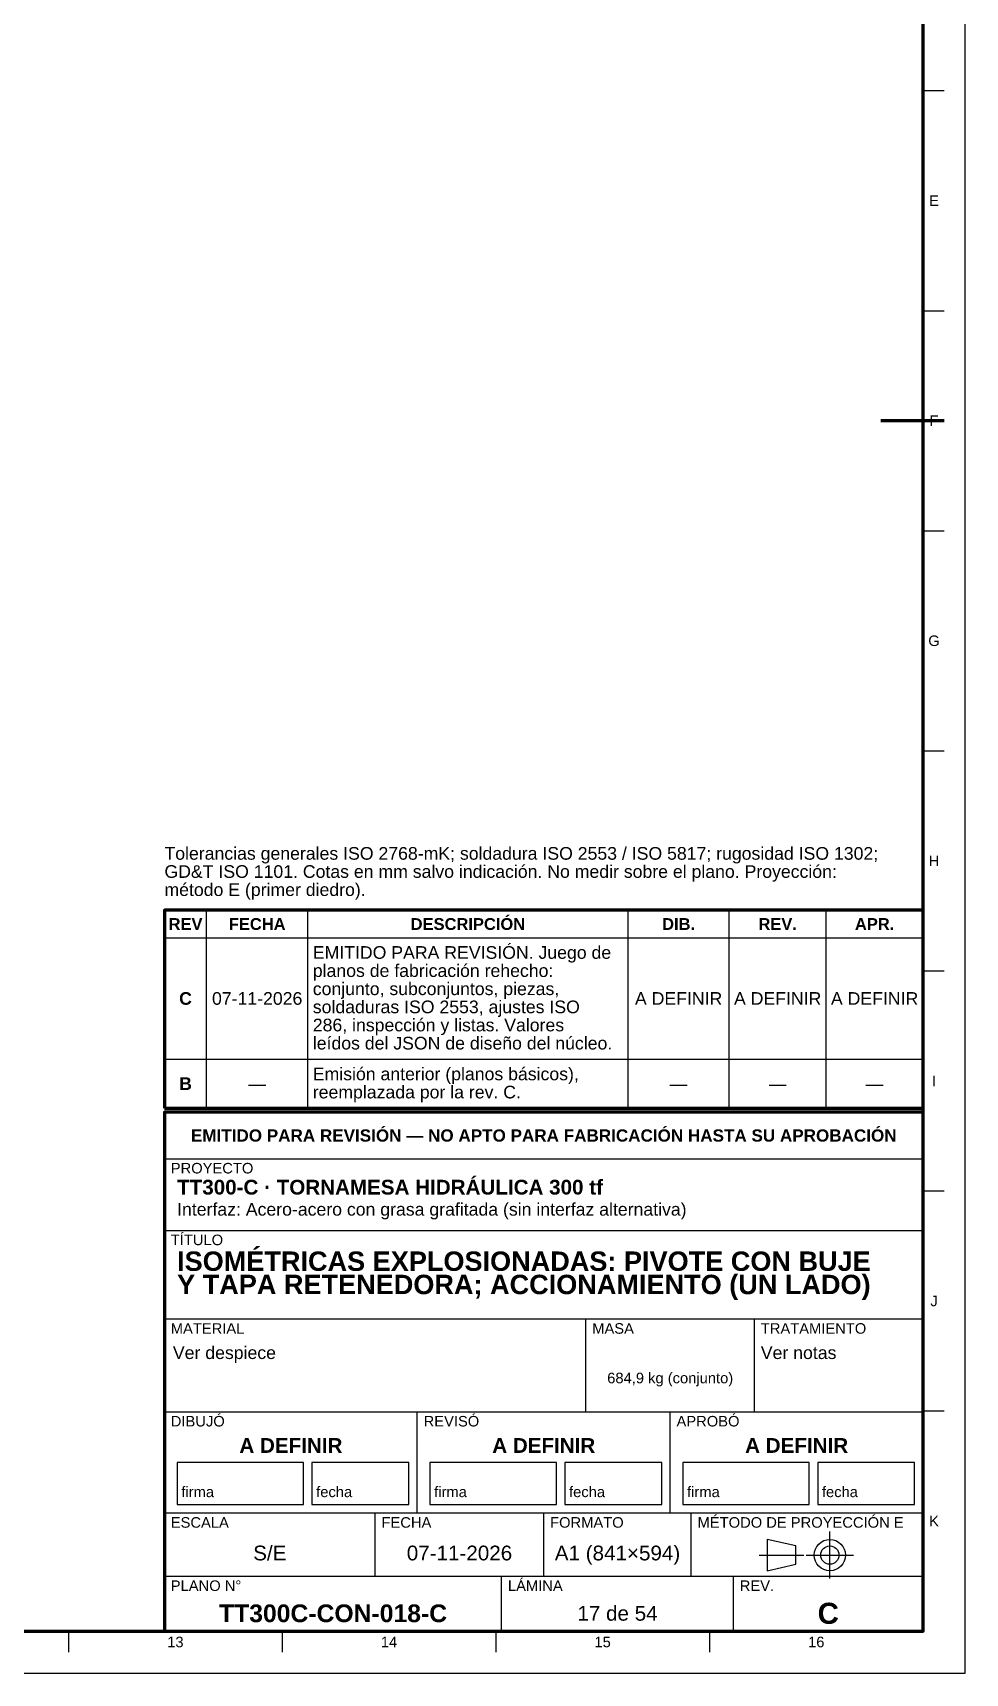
# Model space of a CAD drawing. Header units: millimetres. Extents: x 0 to 841, y 0 to 594.
# Drawn here: x 619.8 to 841, y 0 to 389 of the extents above; entities that cross this region are included whole.
import ezdxf
from ezdxf.enums import TextEntityAlignment as Align

# ---------------------------------------------------------------- set-up
doc = ezdxf.new("R2010")
doc.units = ezdxf.units.MM
doc.linetypes.add('EJE', pattern=[31, 20, -4, 3, -4])
for name, color, linetype, lineweight in [('EJE', 7, 'EJE', 25), ('FINA', 7, 'CONTINUOUS', 25), ('MARCO', 7, 'CONTINUOUS', 70), ('TXT', 7, 'CONTINUOUS', 25)]:
    doc.layers.add(name, color=color, linetype=linetype, lineweight=lineweight)
doc.styles.add('STD', font='LiberationSans-Regular.ttf')
doc.styles.add('STDB', font='LiberationSans-Bold.ttf')

msp = doc.modelspace()

# ---------------------------------------------------------------- linework, layer by layer
at = {"layer": 'EJE'}
for p, q in [((808.88, 22.42), (808.88, 33.58)), ((792.14, 28), (802.68, 28)), ((803.3, 28), (814.46, 28))]:
    msp.add_line(p, q, dxfattribs=at)
at = {"layer": 'FINA'}
for p, q in [((831, 375.27), (836, 375.27)), ((831, 323.09), (836, 323.09)), ((831, 270.91), (836, 270.91)), ((831, 218.73), (836, 218.73)), ((661, 134), (661, 180.9)), ((685, 134), (685, 180.9)), ((761, 134), (761, 180.9)), ((785, 134), (785, 180.9)), ((808, 134), (808, 180.9)), ((651, 174.4), (831, 174.4)), ((831, 166.55), (836, 166.55)), ((651, 145.6), (831, 145.6)), ((651, 134), (831, 134)), ((651, 133), (831, 133)), ((651, 122), (831, 122)), ((831, 114.36), (836, 114.36)), ((651, 105), (831, 105)), ((651, 84), (831, 84)), ((751, 62), (751, 84)), ((791, 62), (791, 84)), ((651, 62), (831, 62)), ((711, 38), (711, 62)), ((771, 38), (771, 62)), ((831, 62.18), (836, 62.18)), ((651, 38), (831, 38)), ((701, 23), (701, 38)), ((741, 23), (741, 38)), ((776, 23), (776, 38)), ((651, 23), (831, 23)), ((731, 10), (731, 23)), ((786, 10), (786, 23)), ((628.25, 10), (628.25, 5)), ((678.94, 10), (678.94, 5)), ((729.62, 10), (729.62, 5)), ((780.31, 10), (780.31, 5))]:
    msp.add_line(p, q, dxfattribs=at)
for points in [[(0, 0), (841, 0), (841, 594), (0, 594)], [(654, 40), (684, 40), (684, 50), (654, 50)], [(686, 40), (709, 40), (709, 50), (686, 50)], [(714, 40), (744, 40), (744, 50), (714, 50)], [(746, 40), (769, 40), (769, 50), (746, 50)], [(774, 40), (804, 40), (804, 50), (774, 50)], [(806, 40), (829, 40), (829, 50), (806, 50)], [(794, 24.28), (800.82, 25.83), (800.82, 30.17), (794, 31.72)]]:
    msp.add_lwpolyline(points, close=True, dxfattribs=at)
for radius in [3.72, 2.17]:
    msp.add_circle((808.88, 28), radius, dxfattribs=at)
at = {"layer": 'MARCO'}
msp.add_line((836, 297), (821, 297), dxfattribs=at)
for points in [[(20, 10), (831, 10), (831, 584), (20, 584)], [(651, 134), (831, 134), (831, 180.9), (651, 180.9)], [(651, 10), (831, 10), (831, 133), (651, 133)]]:
    msp.add_lwpolyline(points, close=True, dxfattribs=at)

# ---------------------------------------------------------------- texts
at = {"layer": 'TXT'}
for s, height, style, p in [('E', 2.5, 'STD', (833.6, 349.18)), ('F', 2.5, 'STD', (833.6, 297)), ('G', 2.5, 'STD', (833.6, 244.82)), ('H', 2.5, 'STD', (833.6, 192.64)), ('REV', 2.8, 'STDB', (656, 177.65)), ('FECHA', 2.8, 'STDB', (673, 177.65)), ('DESCRIPCIÓN', 2.8, 'STDB', (723, 177.65)), ('DIB.', 2.8, 'STDB', (773, 177.65)), ('REV.', 2.8, 'STDB', (796.5, 177.65)), ('APR.', 2.8, 'STDB', (819.5, 177.65)), ('C', 3, 'STDB', (656, 160)), ('07-11-2026', 3, 'STD', (673, 160)), ('A DEFINIR', 3, 'STD', (773, 160)), ('A DEFINIR', 3, 'STD', (796.5, 160)), ('A DEFINIR', 3, 'STD', (819.5, 160)), ('B', 3, 'STDB', (656, 139.8)), ('I', 2.5, 'STD', (833.6, 140.45)), ('—', 3, 'STD', (673, 139.8)), ('—', 3, 'STD', (773, 139.8)), ('—', 3, 'STD', (796.5, 139.8)), ('—', 3, 'STD', (819.5, 139.8)), ('EMITIDO PARA REVISIÓN — NO APTO PARA FABRICACIÓN HASTA SU APROBACIÓN', 2.9, 'STDB', (741, 127.5)), ('J', 2.5, 'STD', (833.6, 88.27)), ('684,9 kg (conjunto)', 2.5, 'STD', (771, 70)), ('A DEFINIR', 3.5, 'STDB', (681, 54)), ('A DEFINIR', 3.5, 'STDB', (741, 54)), ('A DEFINIR', 3.5, 'STDB', (801, 54)), ('K', 2.5, 'STD', (833.6, 36.09)), ('S/E', 3.5, 'STD', (676, 28.5)), ('07-11-2026', 3.5, 'STD', (721, 28.5)), ('A1 (841×594)', 3.5, 'STD', (758.5, 28.5)), ('TT300C-CON-018-C', 4.2, 'STDB', (691, 14.2)), ('17 de 54', 3.5, 'STD', (758.5, 14.2)), ('C', 5, 'STDB', (808.5, 14.2)), ('13', 2.5, 'STD', (653.59, 7.4)), ('14', 2.5, 'STD', (704.28, 7.4)), ('15', 2.5, 'STD', (754.97, 7.4)), ('16', 2.5, 'STD', (805.66, 7.4))]:
    msp.add_text(s, height=height, dxfattribs=dict(at, style=style)).set_placement(p, align=Align.MIDDLE_CENTER)
at = {"layer": 'TXT', "style": 'STD'}
for s, height, p in [('Tolerancias generales ISO 2768-mK; soldadura ISO 2553 / ISO 5817; rugosidad ISO 1302;', 3, (651, 192)), ('GD&T ISO 1101. Cotas en mm salvo indicación. No medir sobre el plano. Proyección:', 3, (651, 187.7)), ('método E (primer diedro).', 3, (651, 183.4)), ('firma', 2.5, (655, 41)), ('fecha', 2.5, (687, 41)), ('firma', 2.5, (715, 41)), ('fecha', 2.5, (747, 41)), ('firma', 2.5, (775, 41)), ('fecha', 2.5, (807, 41))]:
    msp.add_text(s, height=height, dxfattribs=at).set_placement(p, align=Align.BOTTOM_LEFT)
at = {"layer": 'TXT'}
for s, height, style, p in [('EMITIDO PARA REVISIÓN. Juego de', 3, 'STD', (686.2, 172.4)), ('planos de fabricación rehecho:', 3, 'STD', (686.2, 168.1)), ('conjunto, subconjuntos, piezas,', 3, 'STD', (686.2, 163.8)), ('soldaduras ISO 2553, ajustes ISO', 3, 'STD', (686.2, 159.5)), ('286, inspección y listas. Valores', 3, 'STD', (686.2, 155.2)), ('leídos del JSON de diseño del núcleo.', 3, 'STD', (686.2, 150.9)), ('Emisión anterior (planos básicos),', 3, 'STD', (686.2, 143.6)), ('reemplazada por la rev. C.', 3, 'STD', (686.2, 139.3)), ('PROYECTO', 2.5, 'STD', (652.5, 121)), ('TT300-C · TORNAMESA HIDRÁULICA 300 tf', 3.5, 'STDB', (654, 117)), ('Interfaz: Acero-acero con grasa grafitada (sin interfaz alternativa)', 3, 'STD', (654, 111.5)), ('TÍTULO', 2.5, 'STD', (652.5, 104)), ('ISOMÉTRICAS EXPLOSIONADAS: PIVOTE CON BUJE', 4.6, 'STDB', (654, 100)), ('Y TAPA RETENEDORA; ACCIONAMIENTO (UN LADO)', 4.6, 'STDB', (654, 94.48)), ('MATERIAL', 2.5, 'STD', (652.5, 83)), ('MASA', 2.5, 'STD', (752.5, 83)), ('TRATAMIENTO', 2.5, 'STD', (792.5, 83)), ('Ver despiece', 3, 'STD', (653, 77.5)), ('Ver notas', 3, 'STD', (792.5, 77.5)), ('DIBUJÓ', 2.5, 'STD', (652.5, 61)), ('REVISÓ', 2.5, 'STD', (712.5, 61)), ('APROBÓ', 2.5, 'STD', (772.5, 61)), ('ESCALA', 2.5, 'STD', (652.5, 37)), ('FECHA', 2.5, 'STD', (702.5, 37)), ('FORMATO', 2.5, 'STD', (742.5, 37)), ('MÉTODO DE PROYECCIÓN E', 2.5, 'STD', (777.5, 37)), ('PLANO N°', 2.5, 'STD', (652.5, 22)), ('LÁMINA', 2.5, 'STD', (732.5, 22)), ('REV.', 2.5, 'STD', (787.5, 22))]:
    msp.add_text(s, height=height, dxfattribs=dict(at, style=style)).set_placement(p, align=Align.TOP_LEFT)

doc.saveas('drawing.dxf')
